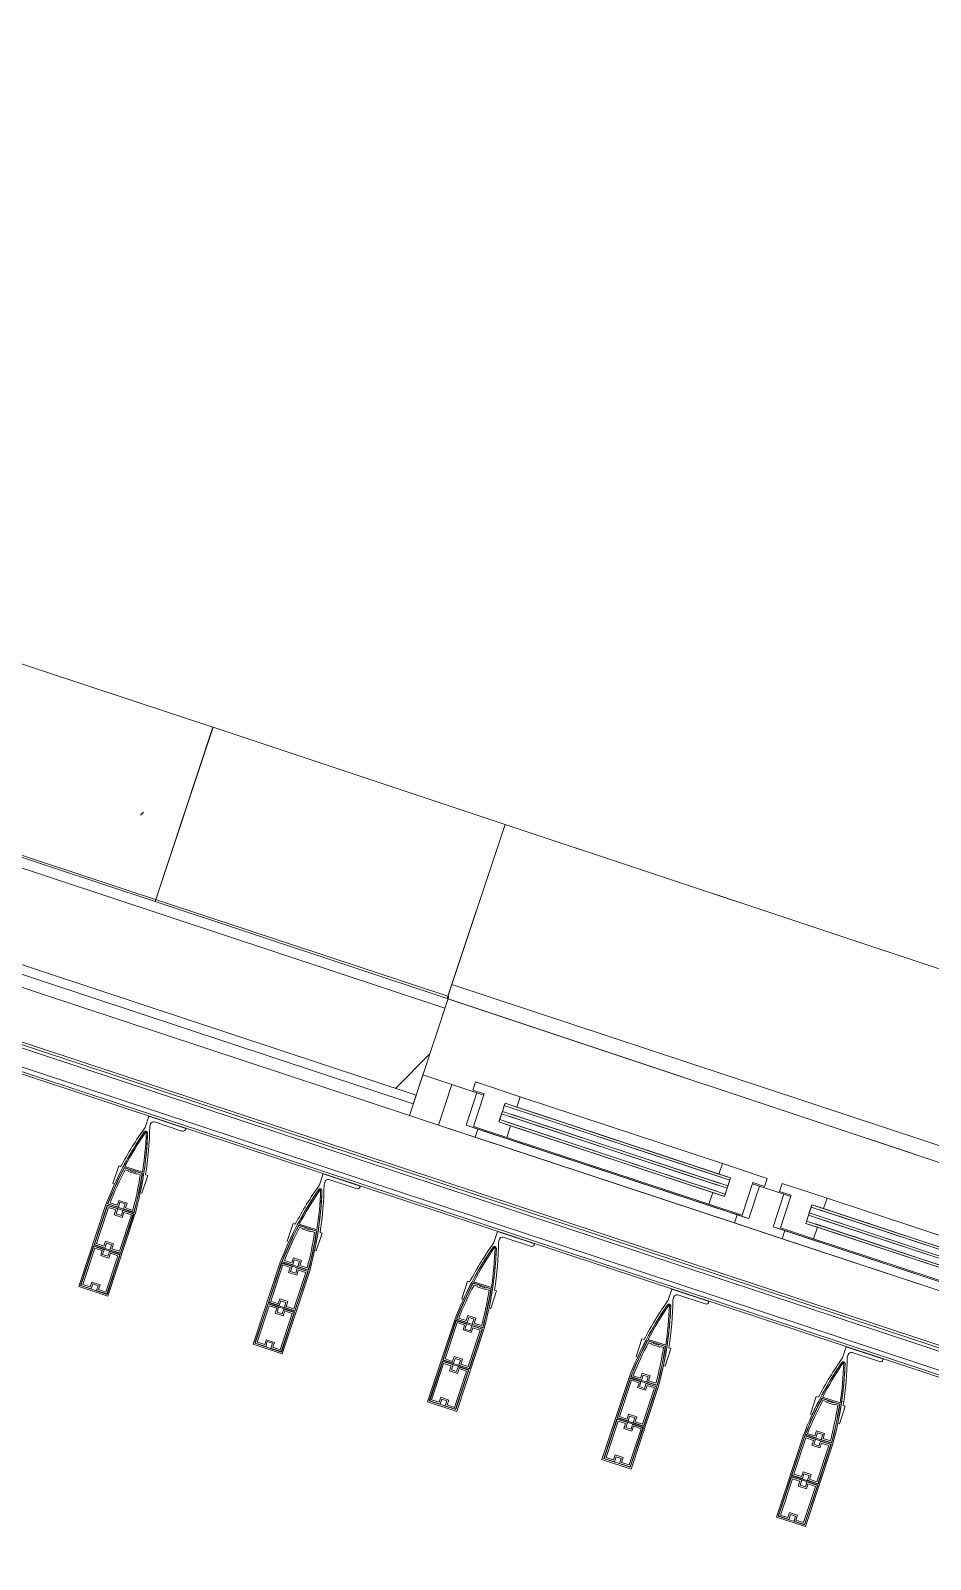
# Model space of a CAD drawing. Header units: millimetres. Extents: x 48966 to 155647, y -43515 to 26217.
# Drawn here: x 72112 to 73582, y -31300 to -28801 of the extents above; entities that cross this region are included whole.
import ezdxf

# ---------------------------------------------------------------- set-up
doc = ezdxf.new("R2010")
doc.units = ezdxf.units.MM
doc.linetypes.add('Сверху', pattern=[793.75, 476.25, -317.5])
for name, color, linetype, lineweight in [('Каркас_Импост', 7, 'Continuous', 9), ('Обобщенные модели', 7, 'Continuous', 9), ('Обобщенные модели-1', 7, 'Continuous', 18), ('Общие ребра', 7, 'Continuous', 9), ('Окна', 7, 'Continuous', 9), ('Окна-2', 7, 'Сверху', 9), ('Остекление', 7, 'Continuous', 9), ('Стены', 7, 'Continuous', 9), ('Стены-1', 7, 'Continuous', 18), ('Штриховка разреза-1', 7, 'Continuous', 9)]:
    doc.layers.add(name, color=color, linetype=linetype, lineweight=lineweight)
doc.layers.add('Окна-1', color=7, linetype='Continuous', lineweight=9, true_color=0x804000)
pattern_1 = [(0, (0, 0), (812.8, 203.2), [67.056, -542.544, 67.056, -542.544, -3251.2]), (0, (0, 0), (812.8, 203.2), [-1219.2, 67.056, -1152.144, 67.056, -542.544, -1422.4]), (0, (0, 0), (812.8, 203.2), [-3048, 67.056, -339.344, 67.056, -948.944]), (120, (304.8, 101.6), (-582.37636, 602.30545), [67.056, -542.544, 67.056, -542.544, -3251.2]), (120, (304.8, 101.6), (-582.37636, 602.30545), [-1219.2, 67.056, -1152.144, 67.056, -542.544, -1422.4]), (120, (304.8, 101.6), (-582.37636, 602.30545), [-3048, 67.056, -339.344, 67.056, -948.944]), (240, (406.4, 508), (-230.42364, -805.50545), [67.056, -542.544, 67.056, -542.544, -3251.2]), (240, (406.4, 508), (-230.42364, -805.50545), [-1219.2, 67.056, -1152.144, 67.056, -542.544, -1422.4]), (240, (406.4, 508), (-230.42364, -805.50545), [-3048, 67.056, -339.344, 67.056, -948.944])]

# ---------------------------------------------------------------- blocks, each defined once
blk = doc.blocks.new('Обобщенные модели 2 - Обобщенные модели 2-1035725-План 5-го этажа на отм_ _12_600')
at = {"layer": 'Обобщенные модели'}
h = blk.add_hatch(dxfattribs=at)
h.set_pattern_fill('FP_1', color=256, style=0, pattern_type=2)
h.set_pattern_definition([(45, (0, 0), (168.3798, 617.3926), [793.75, -158.75, 6.706, -152.044])])
h.paths.add_polyline_path([(72315.7, -30224.5), (72409.9, -29939.7), (71460.5, -29625.7), (71366.3, -29910.5), (71994.7, -30118.3)], flags=0)
at = {"layer": 'Обобщенные модели-1'}
for p, q in [((72409.9, -29939.7), (71460.5, -29625.7)), ((71366.3, -29910.5), (72315.7, -30224.5)), ((72315.7, -30224.5), (72409.9, -29939.7))]:
    blk.add_line(p, q, dxfattribs=at)
blk = doc.blocks.new('Обвязочная балка 1 - Обвязочная балка 1-1451838-План 5-го этажа на отм_ _12_600')
at = {"layer": 'Обобщенные модели'}
for p, q in [((74394.9, -31223.5), (60228.5, -26538.4)), ((60219, -26566.7), (74385.5, -31251.9))]:
    blk.add_line(p, q, dxfattribs=at)
at = {"layer": 'Обобщенные модели-1'}
for p, q in [((74397.8, -31214.8), (60231.4, -26529.6)), ((60230.1, -26533.4), (74396.5, -31218.6)), ((60215.6, -26577.1), (74382.1, -31262.2)), ((74383.3, -31258.4), (60216.8, -26573.3))]:
    blk.add_line(p, q, dxfattribs=at)
blk = doc.blocks.new('Профиль ламели606 - Профиль ламели-1629433-План 5-го этажа на отм_ _12_600')
at = {"layer": 'Обобщенные модели-1'}
for p, q in [((89806.9, 24507.1), (89806.9, 24366.2)), ((89856.9, 24507.1), (89806.9, 24507.1)), ((89809.1, 24436.5), (89809.1, 24504.9)), ((89809.1, 24504.9), (89854.7, 24504.9)), ((89827.4, 24504.4), (89809.6, 24504.4)), ((89809.6, 24504.4), (89809.6, 24437)), ((89812.1, 24439.5), (89812.1, 24501.9)), ((89812.1, 24501.9), (89824.9, 24501.9)), ((89824.9, 24501.9), (89824.9, 24493.5)), ((89824.9, 24493.5), (89838.8, 24493.5)), ((89827.4, 24496), (89827.4, 24504.4)), ((89836.3, 24496), (89827.4, 24496)), ((89854.2, 24504.4), (89836.3, 24504.4)), ((89836.3, 24504.4), (89836.3, 24496)), ((89838.8, 24493.5), (89838.8, 24501.9)), ((89838.8, 24501.9), (89851.7, 24501.9)), ((89851.7, 24501.9), (89851.7, 24439.5)), ((89854.2, 24437), (89854.2, 24504.4)), ((89854.7, 24504.9), (89854.7, 24436.5)), ((89856.9, 24366.2), (89856.9, 24507.1)), ((89854.7, 24436.5), (89809.1, 24436.5)), ((89809.1, 24434.6), (89854.7, 24434.6)), ((89809.1, 24366.2), (89809.1, 24434.6)), ((89809.6, 24437), (89827.4, 24437)), ((89827.4, 24434.1), (89809.6, 24434.1)), ((89809.6, 24434.1), (89809.6, 24366.7)), ((89824.9, 24439.5), (89812.1, 24439.5)), ((89838.8, 24447.9), (89824.9, 24447.9)), ((89824.9, 24447.9), (89824.9, 24439.5)), ((89827.4, 24437), (89827.4, 24445.4)), ((89827.4, 24445.4), (89836.3, 24445.4)), ((89827.4, 24425.7), (89827.4, 24434.1)), ((89836.3, 24445.4), (89836.3, 24437)), ((89836.3, 24437), (89854.2, 24437)), ((89854.2, 24434.1), (89836.3, 24434.1)), ((89836.3, 24434.1), (89836.3, 24425.7)), ((89838.8, 24439.5), (89838.8, 24447.9)), ((89851.7, 24439.5), (89838.8, 24439.5)), ((89854.2, 24366.7), (89854.2, 24434.1)), ((89854.7, 24434.6), (89854.7, 24366.2)), ((89812.1, 24369.2), (89812.1, 24431.6)), ((89812.1, 24431.6), (89824.9, 24431.6)), ((89824.9, 24431.6), (89824.9, 24423.2)), ((89824.9, 24423.2), (89838.8, 24423.2)), ((89836.3, 24425.7), (89827.4, 24425.7)), ((89838.8, 24423.2), (89838.8, 24431.6)), ((89838.8, 24431.6), (89851.7, 24431.6)), ((89851.7, 24431.6), (89851.7, 24369.2)), ((89854.7, 24366.2), (89809.1, 24366.2)), ((89809.1, 24364.3), (89854.6, 24364.3)), ((89809.6, 24366.7), (89827.4, 24366.7)), ((89827.4, 24363.8), (89809.6, 24363.8)), ((89824.9, 24369.2), (89812.1, 24369.2)), ((89812.2, 24361.3), (89824.9, 24361.3)), ((89838.8, 24377.6), (89824.9, 24377.6)), ((89824.9, 24377.6), (89824.9, 24369.2)), ((89824.9, 24361.3), (89824.9, 24352.9)), ((89827.4, 24366.7), (89827.4, 24375.1)), ((89827.4, 24375.1), (89836.3, 24375.1)), ((89827.4, 24355.4), (89827.4, 24363.8)), ((89836.3, 24375.1), (89836.3, 24366.7)), ((89836.3, 24366.7), (89854.2, 24366.7)), ((89854.2, 24363.8), (89836.3, 24363.8)), ((89836.3, 24363.8), (89836.3, 24355.4)), ((89838.8, 24369.2), (89838.8, 24377.6)), ((89851.7, 24369.2), (89838.8, 24369.2)), ((89838.8, 24352.9), (89838.8, 24361.3)), ((89838.8, 24361.3), (89851.5, 24361.3)), ((89824.9, 24352.9), (89838.8, 24352.9)), ((89836.3, 24355.4), (89827.4, 24355.4)), ((89809.8, 24330.1), (89806.9, 24330.1)), ((89806.9, 24330.1), (89806.9, 24299.7)), ((89856.8, 24330.1), (89853.9, 24330.1)), ((89856.8, 24299.7), (89856.8, 24330.1)), ((89806.9, 24299.7), (89810.5, 24299.7)), ((89847.4, 24299.2), (89816.3, 24299.2)), ((89816.6, 24297.3), (89847.1, 24297.3)), ((89816.8, 24299.7), (89827.4, 24299.7)), ((89824.9, 24302.2), (89818.9, 24302.2)), ((89838.8, 24303.5), (89824.9, 24303.5)), ((89824.9, 24303.5), (89824.9, 24302.2)), ((89827.4, 24299.7), (89827.4, 24301)), ((89827.4, 24301), (89836.3, 24301)), ((89836.3, 24301), (89836.3, 24299.7)), ((89836.3, 24299.7), (89846.9, 24299.7)), ((89838.8, 24302.2), (89838.8, 24303.5)), ((89844.8, 24302.2), (89838.8, 24302.2)), ((89853.2, 24299.7), (89856.8, 24299.7)), ((89771.9, 24208.1), (89771.9, 24207.1)), ((89823.9, 24213.1), (89776.9, 24213.1)), ((89828.9, 24223), (89828.9, 24218.1)), ((89835.9, 24207.1), (89835.9, 24226.3)), ((89771.9, 24207.1), (89835.9, 24207.1))]:
    blk.add_line(p, q, dxfattribs=at)
for centre, radius, start, end in [((90380.6, 24394.6), 574.5, 182.8338, 196.2258), ((90380.7, 24394.3), 572.3, 183.0109, 189.5715), ((90380.4, 24395.9), 571.8, 183.2193, 189.6867), ((90380.5, 24395.6), 569.3, 183.4571, 189.4457), ((89283.1, 24394.6), 574.5, 343.7742, 357.1662), ((89283.2, 24395.6), 569.3, 350.5543, 356.5429), ((89283.3, 24395.9), 571.8, 350.3133, 356.7807), ((89283, 24394.3), 572.3, 350.4285, 356.9891), ((90380.6, 24394.6), 574.5, 186.4465, 196.2576), ((89283.1, 24394.6), 574.5, 343.7424, 353.5535), ((90377.1, 24394.6), 574.5, 189.5084, 197.3712), ((90349, 24386.8), 539.8, 189.5428, 196.4344), ((89314.7, 24386.8), 539.8, 343.5656, 350.4572), ((89286.6, 24394.6), 574.5, 342.9661, 350.4916), ((89831.9, 24235.1), 3, 200, 340), ((89831.9, 24234.5), 2.84, 196.2576, 343.7424), ((89831.9, 24234.2), 0.645, 196.4344, 343.5656), ((89776.9, 24208.1), 5, 90, 180), ((89823.9, 24218.1), 5, 270, 0)]:
    blk.add_arc(centre, radius, start, end, dxfattribs=at)
blk = doc.blocks.new('Профиль ламели607 - Профиль ламели-1629697-План 5-го этажа на отм_ _12_600')
at = {"layer": 'Обобщенные модели-1'}
for p, q in [((89806.9, 24507.1), (89806.9, 24366.2)), ((89856.9, 24507.1), (89806.9, 24507.1)), ((89809.1, 24436.5), (89809.1, 24504.9)), ((89809.1, 24504.9), (89854.7, 24504.9)), ((89827.4, 24504.4), (89809.6, 24504.4)), ((89809.6, 24504.4), (89809.6, 24437)), ((89812.1, 24439.5), (89812.1, 24501.9)), ((89812.1, 24501.9), (89824.9, 24501.9)), ((89824.9, 24501.9), (89824.9, 24493.5)), ((89824.9, 24493.5), (89838.8, 24493.5)), ((89827.4, 24496), (89827.4, 24504.4)), ((89836.3, 24496), (89827.4, 24496)), ((89854.2, 24504.4), (89836.3, 24504.4)), ((89836.3, 24504.4), (89836.3, 24496)), ((89838.8, 24493.5), (89838.8, 24501.9)), ((89838.8, 24501.9), (89851.7, 24501.9)), ((89851.7, 24501.9), (89851.7, 24439.5)), ((89854.2, 24437), (89854.2, 24504.4)), ((89854.7, 24504.9), (89854.7, 24436.5)), ((89856.9, 24366.2), (89856.9, 24507.1)), ((89854.7, 24436.5), (89809.1, 24436.5)), ((89809.1, 24434.6), (89854.7, 24434.6)), ((89809.1, 24366.2), (89809.1, 24434.6)), ((89809.6, 24437), (89827.4, 24437)), ((89827.4, 24434.1), (89809.6, 24434.1)), ((89809.6, 24434.1), (89809.6, 24366.7)), ((89824.9, 24439.5), (89812.1, 24439.5)), ((89838.8, 24447.9), (89824.9, 24447.9)), ((89824.9, 24447.9), (89824.9, 24439.5)), ((89827.4, 24437), (89827.4, 24445.4)), ((89827.4, 24445.4), (89836.3, 24445.4)), ((89827.4, 24425.7), (89827.4, 24434.1)), ((89836.3, 24445.4), (89836.3, 24437)), ((89836.3, 24437), (89854.2, 24437)), ((89854.2, 24434.1), (89836.3, 24434.1)), ((89836.3, 24434.1), (89836.3, 24425.7)), ((89838.8, 24439.5), (89838.8, 24447.9)), ((89851.7, 24439.5), (89838.8, 24439.5)), ((89854.2, 24366.7), (89854.2, 24434.1)), ((89854.7, 24434.6), (89854.7, 24366.2)), ((89812.1, 24369.2), (89812.1, 24431.6)), ((89812.1, 24431.6), (89824.9, 24431.6)), ((89824.9, 24431.6), (89824.9, 24423.2)), ((89824.9, 24423.2), (89838.8, 24423.2)), ((89836.3, 24425.7), (89827.4, 24425.7)), ((89838.8, 24423.2), (89838.8, 24431.6)), ((89838.8, 24431.6), (89851.7, 24431.6)), ((89851.7, 24431.6), (89851.7, 24369.2)), ((89854.7, 24366.2), (89809.1, 24366.2)), ((89809.1, 24364.3), (89854.6, 24364.3)), ((89809.6, 24366.7), (89827.4, 24366.7)), ((89827.4, 24363.8), (89809.6, 24363.8)), ((89824.9, 24369.2), (89812.1, 24369.2)), ((89812.2, 24361.3), (89824.9, 24361.3)), ((89838.8, 24377.6), (89824.9, 24377.6)), ((89824.9, 24377.6), (89824.9, 24369.2)), ((89824.9, 24361.3), (89824.9, 24352.9)), ((89827.4, 24366.7), (89827.4, 24375.1)), ((89827.4, 24375.1), (89836.3, 24375.1)), ((89827.4, 24355.4), (89827.4, 24363.8)), ((89836.3, 24375.1), (89836.3, 24366.7)), ((89836.3, 24366.7), (89854.2, 24366.7)), ((89854.2, 24363.8), (89836.3, 24363.8)), ((89836.3, 24363.8), (89836.3, 24355.4)), ((89838.8, 24369.2), (89838.8, 24377.6)), ((89851.7, 24369.2), (89838.8, 24369.2)), ((89838.8, 24352.9), (89838.8, 24361.3)), ((89838.8, 24361.3), (89851.5, 24361.3)), ((89824.9, 24352.9), (89838.8, 24352.9)), ((89836.3, 24355.4), (89827.4, 24355.4)), ((89809.8, 24330.1), (89806.9, 24330.1)), ((89806.9, 24330.1), (89806.9, 24299.7)), ((89856.8, 24330.1), (89853.9, 24330.1)), ((89856.8, 24299.7), (89856.8, 24330.1)), ((89806.9, 24299.7), (89810.5, 24299.7)), ((89847.4, 24299.2), (89816.3, 24299.2)), ((89816.6, 24297.3), (89847.1, 24297.3)), ((89816.8, 24299.7), (89827.4, 24299.7)), ((89824.9, 24302.2), (89818.9, 24302.2)), ((89838.8, 24303.5), (89824.9, 24303.5)), ((89824.9, 24303.5), (89824.9, 24302.2)), ((89827.4, 24299.7), (89827.4, 24301)), ((89827.4, 24301), (89836.3, 24301)), ((89836.3, 24301), (89836.3, 24299.7)), ((89836.3, 24299.7), (89846.9, 24299.7)), ((89838.8, 24302.2), (89838.8, 24303.5)), ((89844.8, 24302.2), (89838.8, 24302.2)), ((89853.2, 24299.7), (89856.8, 24299.7)), ((89771.9, 24208.1), (89771.9, 24207.1)), ((89823.9, 24213.1), (89776.9, 24213.1)), ((89828.9, 24223), (89828.9, 24218.1)), ((89835.9, 24207.1), (89835.9, 24226.3)), ((89771.9, 24207.1), (89835.9, 24207.1))]:
    blk.add_line(p, q, dxfattribs=at)
for centre, radius, start, end in [((90380.6, 24394.6), 574.5, 182.8338, 196.2258), ((90380.7, 24394.3), 572.3, 183.0109, 189.5715), ((90380.4, 24395.9), 571.8, 183.2193, 189.6867), ((90380.5, 24395.6), 569.3, 183.4571, 189.4457), ((89283.1, 24394.6), 574.5, 343.7742, 357.1662), ((89283.2, 24395.6), 569.3, 350.5543, 356.5429), ((89283.3, 24395.9), 571.8, 350.3133, 356.7807), ((89283, 24394.3), 572.3, 350.4285, 356.9891), ((90380.6, 24394.6), 574.5, 186.4465, 196.2576), ((89283.1, 24394.6), 574.5, 343.7424, 353.5535), ((90377.1, 24394.6), 574.5, 189.5084, 197.3712), ((90349, 24386.8), 539.8, 189.5428, 196.4344), ((89314.7, 24386.8), 539.8, 343.5656, 350.4572), ((89286.6, 24394.6), 574.5, 342.9661, 350.4916), ((89831.9, 24235.1), 3, 200, 340), ((89831.9, 24234.5), 2.84, 196.2576, 343.7424), ((89831.9, 24234.2), 0.645, 196.4344, 343.5656), ((89776.9, 24208.1), 5, 90, 180), ((89823.9, 24218.1), 5, 270, 0)]:
    blk.add_arc(centre, radius, start, end, dxfattribs=at)
blk = doc.blocks.new('Профиль ламели608 - Профиль ламели-1629961-План 5-го этажа на отм_ _12_600')
at = {"layer": 'Обобщенные модели-1'}
for p, q in [((89806.9, 24507.1), (89806.9, 24366.2)), ((89856.9, 24507.1), (89806.9, 24507.1)), ((89809.1, 24436.5), (89809.1, 24504.9)), ((89809.1, 24504.9), (89854.7, 24504.9)), ((89827.4, 24504.4), (89809.6, 24504.4)), ((89809.6, 24504.4), (89809.6, 24437)), ((89812.1, 24439.5), (89812.1, 24501.9)), ((89812.1, 24501.9), (89824.9, 24501.9)), ((89824.9, 24501.9), (89824.9, 24493.5)), ((89824.9, 24493.5), (89838.8, 24493.5)), ((89827.4, 24496), (89827.4, 24504.4)), ((89836.3, 24496), (89827.4, 24496)), ((89854.2, 24504.4), (89836.3, 24504.4)), ((89836.3, 24504.4), (89836.3, 24496)), ((89838.8, 24493.5), (89838.8, 24501.9)), ((89838.8, 24501.9), (89851.7, 24501.9)), ((89851.7, 24501.9), (89851.7, 24439.5)), ((89854.2, 24437), (89854.2, 24504.4)), ((89854.7, 24504.9), (89854.7, 24436.5)), ((89856.9, 24366.2), (89856.9, 24507.1)), ((89854.7, 24436.5), (89809.1, 24436.5)), ((89809.1, 24434.6), (89854.7, 24434.6)), ((89809.1, 24366.2), (89809.1, 24434.6)), ((89809.6, 24437), (89827.4, 24437)), ((89827.4, 24434.1), (89809.6, 24434.1)), ((89809.6, 24434.1), (89809.6, 24366.7)), ((89824.9, 24439.5), (89812.1, 24439.5)), ((89838.8, 24447.9), (89824.9, 24447.9)), ((89824.9, 24447.9), (89824.9, 24439.5)), ((89827.4, 24437), (89827.4, 24445.4)), ((89827.4, 24445.4), (89836.3, 24445.4)), ((89827.4, 24425.7), (89827.4, 24434.1)), ((89836.3, 24445.4), (89836.3, 24437)), ((89836.3, 24437), (89854.2, 24437)), ((89854.2, 24434.1), (89836.3, 24434.1)), ((89836.3, 24434.1), (89836.3, 24425.7)), ((89838.8, 24439.5), (89838.8, 24447.9)), ((89851.7, 24439.5), (89838.8, 24439.5)), ((89854.2, 24366.7), (89854.2, 24434.1)), ((89854.7, 24434.6), (89854.7, 24366.2)), ((89812.1, 24369.2), (89812.1, 24431.6)), ((89812.1, 24431.6), (89824.9, 24431.6)), ((89824.9, 24431.6), (89824.9, 24423.2)), ((89824.9, 24423.2), (89838.8, 24423.2)), ((89836.3, 24425.7), (89827.4, 24425.7)), ((89838.8, 24423.2), (89838.8, 24431.6)), ((89838.8, 24431.6), (89851.7, 24431.6)), ((89851.7, 24431.6), (89851.7, 24369.2)), ((89854.7, 24366.2), (89809.1, 24366.2)), ((89809.1, 24364.3), (89854.6, 24364.3)), ((89809.6, 24366.7), (89827.4, 24366.7)), ((89827.4, 24363.8), (89809.6, 24363.8)), ((89824.9, 24369.2), (89812.1, 24369.2)), ((89812.2, 24361.3), (89824.9, 24361.3)), ((89838.8, 24377.6), (89824.9, 24377.6)), ((89824.9, 24377.6), (89824.9, 24369.2)), ((89824.9, 24361.3), (89824.9, 24352.9)), ((89827.4, 24366.7), (89827.4, 24375.1)), ((89827.4, 24375.1), (89836.3, 24375.1)), ((89827.4, 24355.4), (89827.4, 24363.8)), ((89836.3, 24375.1), (89836.3, 24366.7)), ((89836.3, 24366.7), (89854.2, 24366.7)), ((89854.2, 24363.8), (89836.3, 24363.8)), ((89836.3, 24363.8), (89836.3, 24355.4)), ((89838.8, 24369.2), (89838.8, 24377.6)), ((89851.7, 24369.2), (89838.8, 24369.2)), ((89838.8, 24352.9), (89838.8, 24361.3)), ((89838.8, 24361.3), (89851.5, 24361.3)), ((89824.9, 24352.9), (89838.8, 24352.9)), ((89836.3, 24355.4), (89827.4, 24355.4)), ((89809.8, 24330.1), (89806.9, 24330.1)), ((89806.9, 24330.1), (89806.9, 24299.7)), ((89856.8, 24330.1), (89853.9, 24330.1)), ((89856.8, 24299.7), (89856.8, 24330.1)), ((89806.9, 24299.7), (89810.5, 24299.7)), ((89847.4, 24299.2), (89816.3, 24299.2)), ((89816.6, 24297.3), (89847.1, 24297.3)), ((89816.8, 24299.7), (89827.4, 24299.7)), ((89824.9, 24302.2), (89818.9, 24302.2)), ((89838.8, 24303.5), (89824.9, 24303.5)), ((89824.9, 24303.5), (89824.9, 24302.2)), ((89827.4, 24299.7), (89827.4, 24301)), ((89827.4, 24301), (89836.3, 24301)), ((89836.3, 24301), (89836.3, 24299.7)), ((89836.3, 24299.7), (89846.9, 24299.7)), ((89838.8, 24302.2), (89838.8, 24303.5)), ((89844.8, 24302.2), (89838.8, 24302.2)), ((89853.2, 24299.7), (89856.8, 24299.7)), ((89771.9, 24208.1), (89771.9, 24207.1)), ((89823.9, 24213.1), (89776.9, 24213.1)), ((89828.9, 24223), (89828.9, 24218.1)), ((89835.9, 24207.1), (89835.9, 24226.3)), ((89771.9, 24207.1), (89835.9, 24207.1))]:
    blk.add_line(p, q, dxfattribs=at)
for centre, radius, start, end in [((90380.6, 24394.6), 574.5, 182.8338, 196.2258), ((90380.7, 24394.3), 572.3, 183.0109, 189.5715), ((90380.4, 24395.9), 571.8, 183.2193, 189.6867), ((90380.5, 24395.6), 569.3, 183.4571, 189.4457), ((89283.1, 24394.6), 574.5, 343.7742, 357.1662), ((89283.2, 24395.6), 569.3, 350.5543, 356.5429), ((89283.3, 24395.9), 571.8, 350.3133, 356.7807), ((89283, 24394.3), 572.3, 350.4285, 356.9891), ((90380.6, 24394.6), 574.5, 186.4465, 196.2576), ((89283.1, 24394.6), 574.5, 343.7424, 353.5535), ((90377.1, 24394.6), 574.5, 189.5084, 197.3712), ((90349, 24386.8), 539.8, 189.5428, 196.4344), ((89314.7, 24386.8), 539.8, 343.5656, 350.4572), ((89286.6, 24394.6), 574.5, 342.9661, 350.4916), ((89831.9, 24235.1), 3, 200, 340), ((89831.9, 24234.5), 2.84, 196.2576, 343.7424), ((89831.9, 24234.2), 0.645, 196.4344, 343.5656), ((89776.9, 24208.1), 5, 90, 180), ((89823.9, 24218.1), 5, 270, 0)]:
    blk.add_arc(centre, radius, start, end, dxfattribs=at)
blk = doc.blocks.new('Профиль ламели609 - Профиль ламели-1630225-План 5-го этажа на отм_ _12_600')
at = {"layer": 'Обобщенные модели-1'}
for p, q in [((89806.9, 24507.1), (89806.9, 24366.2)), ((89856.9, 24507.1), (89806.9, 24507.1)), ((89809.1, 24436.5), (89809.1, 24504.9)), ((89809.1, 24504.9), (89854.7, 24504.9)), ((89827.4, 24504.4), (89809.6, 24504.4)), ((89809.6, 24504.4), (89809.6, 24437)), ((89812.1, 24439.5), (89812.1, 24501.9)), ((89812.1, 24501.9), (89824.9, 24501.9)), ((89824.9, 24501.9), (89824.9, 24493.5)), ((89824.9, 24493.5), (89838.8, 24493.5)), ((89827.4, 24496), (89827.4, 24504.4)), ((89836.3, 24496), (89827.4, 24496)), ((89854.2, 24504.4), (89836.3, 24504.4)), ((89836.3, 24504.4), (89836.3, 24496)), ((89838.8, 24493.5), (89838.8, 24501.9)), ((89838.8, 24501.9), (89851.7, 24501.9)), ((89851.7, 24501.9), (89851.7, 24439.5)), ((89854.2, 24437), (89854.2, 24504.4)), ((89854.7, 24504.9), (89854.7, 24436.5)), ((89856.9, 24366.2), (89856.9, 24507.1)), ((89854.7, 24436.5), (89809.1, 24436.5)), ((89809.1, 24434.6), (89854.7, 24434.6)), ((89809.1, 24366.2), (89809.1, 24434.6)), ((89809.6, 24437), (89827.4, 24437)), ((89827.4, 24434.1), (89809.6, 24434.1)), ((89809.6, 24434.1), (89809.6, 24366.7)), ((89824.9, 24439.5), (89812.1, 24439.5)), ((89838.8, 24447.9), (89824.9, 24447.9)), ((89824.9, 24447.9), (89824.9, 24439.5)), ((89827.4, 24437), (89827.4, 24445.4)), ((89827.4, 24445.4), (89836.3, 24445.4)), ((89827.4, 24425.7), (89827.4, 24434.1)), ((89836.3, 24445.4), (89836.3, 24437)), ((89836.3, 24437), (89854.2, 24437)), ((89854.2, 24434.1), (89836.3, 24434.1)), ((89836.3, 24434.1), (89836.3, 24425.7)), ((89838.8, 24439.5), (89838.8, 24447.9)), ((89851.7, 24439.5), (89838.8, 24439.5)), ((89854.2, 24366.7), (89854.2, 24434.1)), ((89854.7, 24434.6), (89854.7, 24366.2)), ((89812.1, 24369.2), (89812.1, 24431.6)), ((89812.1, 24431.6), (89824.9, 24431.6)), ((89824.9, 24431.6), (89824.9, 24423.2)), ((89824.9, 24423.2), (89838.8, 24423.2)), ((89836.3, 24425.7), (89827.4, 24425.7)), ((89838.8, 24423.2), (89838.8, 24431.6)), ((89838.8, 24431.6), (89851.7, 24431.6)), ((89851.7, 24431.6), (89851.7, 24369.2)), ((89854.7, 24366.2), (89809.1, 24366.2)), ((89809.1, 24364.3), (89854.6, 24364.3)), ((89809.6, 24366.7), (89827.4, 24366.7)), ((89827.4, 24363.8), (89809.6, 24363.8)), ((89824.9, 24369.2), (89812.1, 24369.2)), ((89812.2, 24361.3), (89824.9, 24361.3)), ((89838.8, 24377.6), (89824.9, 24377.6)), ((89824.9, 24377.6), (89824.9, 24369.2)), ((89824.9, 24361.3), (89824.9, 24352.9)), ((89827.4, 24366.7), (89827.4, 24375.1)), ((89827.4, 24375.1), (89836.3, 24375.1)), ((89827.4, 24355.4), (89827.4, 24363.8)), ((89836.3, 24375.1), (89836.3, 24366.7)), ((89836.3, 24366.7), (89854.2, 24366.7)), ((89854.2, 24363.8), (89836.3, 24363.8)), ((89836.3, 24363.8), (89836.3, 24355.4)), ((89838.8, 24369.2), (89838.8, 24377.6)), ((89851.7, 24369.2), (89838.8, 24369.2)), ((89838.8, 24352.9), (89838.8, 24361.3)), ((89838.8, 24361.3), (89851.5, 24361.3)), ((89824.9, 24352.9), (89838.8, 24352.9)), ((89836.3, 24355.4), (89827.4, 24355.4)), ((89809.8, 24330.1), (89806.9, 24330.1)), ((89806.9, 24330.1), (89806.9, 24299.7)), ((89856.8, 24330.1), (89853.9, 24330.1)), ((89856.8, 24299.7), (89856.8, 24330.1)), ((89806.9, 24299.7), (89810.5, 24299.7)), ((89847.4, 24299.2), (89816.3, 24299.2)), ((89816.6, 24297.3), (89847.1, 24297.3)), ((89816.8, 24299.7), (89827.4, 24299.7)), ((89824.9, 24302.2), (89818.9, 24302.2)), ((89838.8, 24303.5), (89824.9, 24303.5)), ((89824.9, 24303.5), (89824.9, 24302.2)), ((89827.4, 24299.7), (89827.4, 24301)), ((89827.4, 24301), (89836.3, 24301)), ((89836.3, 24301), (89836.3, 24299.7)), ((89836.3, 24299.7), (89846.9, 24299.7)), ((89838.8, 24302.2), (89838.8, 24303.5)), ((89844.8, 24302.2), (89838.8, 24302.2)), ((89853.2, 24299.7), (89856.8, 24299.7)), ((89771.9, 24208.1), (89771.9, 24207.1)), ((89823.9, 24213.1), (89776.9, 24213.1)), ((89828.9, 24223), (89828.9, 24218.1)), ((89835.9, 24207.1), (89835.9, 24226.3)), ((89771.9, 24207.1), (89835.9, 24207.1))]:
    blk.add_line(p, q, dxfattribs=at)
for centre, radius, start, end in [((90380.6, 24394.6), 574.5, 182.8338, 196.2258), ((90380.7, 24394.3), 572.3, 183.0109, 189.5715), ((90380.4, 24395.9), 571.8, 183.2193, 189.6867), ((90380.5, 24395.6), 569.3, 183.4571, 189.4457), ((89283.1, 24394.6), 574.5, 343.7742, 357.1662), ((89283.2, 24395.6), 569.3, 350.5543, 356.5429), ((89283.3, 24395.9), 571.8, 350.3133, 356.7807), ((89283, 24394.3), 572.3, 350.4285, 356.9891), ((90380.6, 24394.6), 574.5, 186.4465, 196.2576), ((89283.1, 24394.6), 574.5, 343.7424, 353.5535), ((90377.1, 24394.6), 574.5, 189.5084, 197.3712), ((90349, 24386.8), 539.8, 189.5428, 196.4344), ((89314.7, 24386.8), 539.8, 343.5656, 350.4572), ((89286.6, 24394.6), 574.5, 342.9661, 350.4916), ((89831.9, 24235.1), 3, 200, 340), ((89831.9, 24234.5), 2.84, 196.2576, 343.7424), ((89831.9, 24234.2), 0.645, 196.4344, 343.5656), ((89776.9, 24208.1), 5, 90, 180), ((89823.9, 24218.1), 5, 270, 0)]:
    blk.add_arc(centre, radius, start, end, dxfattribs=at)
blk = doc.blocks.new('Профиль ламели618 - Профиль ламели-1632601-План 5-го этажа на отм_ _12_600')
at = {"layer": 'Обобщенные модели-1'}
for p, q in [((89806.9, 24507.1), (89806.9, 24366.2)), ((89856.9, 24507.1), (89806.9, 24507.1)), ((89809.1, 24436.5), (89809.1, 24504.9)), ((89809.1, 24504.9), (89854.7, 24504.9)), ((89827.4, 24504.4), (89809.6, 24504.4)), ((89809.6, 24504.4), (89809.6, 24437)), ((89812.1, 24439.5), (89812.1, 24501.9)), ((89812.1, 24501.9), (89824.9, 24501.9)), ((89824.9, 24501.9), (89824.9, 24493.5)), ((89824.9, 24493.5), (89838.8, 24493.5)), ((89827.4, 24496), (89827.4, 24504.4)), ((89836.3, 24496), (89827.4, 24496)), ((89854.2, 24504.4), (89836.3, 24504.4)), ((89836.3, 24504.4), (89836.3, 24496)), ((89838.8, 24493.5), (89838.8, 24501.9)), ((89838.8, 24501.9), (89851.7, 24501.9)), ((89851.7, 24501.9), (89851.7, 24439.5)), ((89854.2, 24437), (89854.2, 24504.4)), ((89854.7, 24504.9), (89854.7, 24436.5)), ((89856.9, 24366.2), (89856.9, 24507.1)), ((89854.7, 24436.5), (89809.1, 24436.5)), ((89809.1, 24434.6), (89854.7, 24434.6)), ((89809.1, 24366.2), (89809.1, 24434.6)), ((89809.6, 24437), (89827.4, 24437)), ((89827.4, 24434.1), (89809.6, 24434.1)), ((89809.6, 24434.1), (89809.6, 24366.7)), ((89824.9, 24439.5), (89812.1, 24439.5)), ((89838.8, 24447.9), (89824.9, 24447.9)), ((89824.9, 24447.9), (89824.9, 24439.5)), ((89827.4, 24437), (89827.4, 24445.4)), ((89827.4, 24445.4), (89836.3, 24445.4)), ((89827.4, 24425.7), (89827.4, 24434.1)), ((89836.3, 24445.4), (89836.3, 24437)), ((89836.3, 24437), (89854.2, 24437)), ((89854.2, 24434.1), (89836.3, 24434.1)), ((89836.3, 24434.1), (89836.3, 24425.7)), ((89838.8, 24439.5), (89838.8, 24447.9)), ((89851.7, 24439.5), (89838.8, 24439.5)), ((89854.2, 24366.7), (89854.2, 24434.1)), ((89854.7, 24434.6), (89854.7, 24366.2)), ((89812.1, 24369.2), (89812.1, 24431.6)), ((89812.1, 24431.6), (89824.9, 24431.6)), ((89824.9, 24431.6), (89824.9, 24423.2)), ((89824.9, 24423.2), (89838.8, 24423.2)), ((89836.3, 24425.7), (89827.4, 24425.7)), ((89838.8, 24423.2), (89838.8, 24431.6)), ((89838.8, 24431.6), (89851.7, 24431.6)), ((89851.7, 24431.6), (89851.7, 24369.2)), ((89854.7, 24366.2), (89809.1, 24366.2)), ((89809.1, 24364.3), (89854.6, 24364.3)), ((89809.6, 24366.7), (89827.4, 24366.7)), ((89827.4, 24363.8), (89809.6, 24363.8)), ((89824.9, 24369.2), (89812.1, 24369.2)), ((89812.2, 24361.3), (89824.9, 24361.3)), ((89838.8, 24377.6), (89824.9, 24377.6)), ((89824.9, 24377.6), (89824.9, 24369.2)), ((89824.9, 24361.3), (89824.9, 24352.9)), ((89827.4, 24366.7), (89827.4, 24375.1)), ((89827.4, 24375.1), (89836.3, 24375.1)), ((89827.4, 24355.4), (89827.4, 24363.8)), ((89836.3, 24375.1), (89836.3, 24366.7)), ((89836.3, 24366.7), (89854.2, 24366.7)), ((89854.2, 24363.8), (89836.3, 24363.8)), ((89836.3, 24363.8), (89836.3, 24355.4)), ((89838.8, 24369.2), (89838.8, 24377.6)), ((89851.7, 24369.2), (89838.8, 24369.2)), ((89838.8, 24352.9), (89838.8, 24361.3)), ((89838.8, 24361.3), (89851.5, 24361.3)), ((89824.9, 24352.9), (89838.8, 24352.9)), ((89836.3, 24355.4), (89827.4, 24355.4)), ((89809.8, 24330.1), (89806.9, 24330.1)), ((89806.9, 24330.1), (89806.9, 24299.7)), ((89856.8, 24330.1), (89853.9, 24330.1)), ((89856.8, 24299.7), (89856.8, 24330.1)), ((89806.9, 24299.7), (89810.5, 24299.7)), ((89847.4, 24299.2), (89816.3, 24299.2)), ((89816.6, 24297.3), (89847.1, 24297.3)), ((89816.8, 24299.7), (89827.4, 24299.7)), ((89824.9, 24302.2), (89818.9, 24302.2)), ((89838.8, 24303.5), (89824.9, 24303.5)), ((89824.9, 24303.5), (89824.9, 24302.2)), ((89827.4, 24299.7), (89827.4, 24301)), ((89827.4, 24301), (89836.3, 24301)), ((89836.3, 24301), (89836.3, 24299.7)), ((89836.3, 24299.7), (89846.9, 24299.7)), ((89838.8, 24302.2), (89838.8, 24303.5)), ((89844.8, 24302.2), (89838.8, 24302.2)), ((89853.2, 24299.7), (89856.8, 24299.7)), ((89771.9, 24208.1), (89771.9, 24207.1)), ((89823.9, 24213.1), (89776.9, 24213.1)), ((89828.9, 24223), (89828.9, 24218.1)), ((89835.9, 24207.1), (89835.9, 24226.3)), ((89771.9, 24207.1), (89835.9, 24207.1))]:
    blk.add_line(p, q, dxfattribs=at)
for centre, radius, start, end in [((90380.6, 24394.6), 574.5, 182.8338, 196.2258), ((90380.7, 24394.3), 572.3, 183.0109, 189.5715), ((90380.4, 24395.9), 571.8, 183.2193, 189.6867), ((90380.5, 24395.6), 569.3, 183.4571, 189.4457), ((89283.1, 24394.6), 574.5, 343.7742, 357.1662), ((89283.2, 24395.6), 569.3, 350.5543, 356.5429), ((89283.3, 24395.9), 571.8, 350.3133, 356.7807), ((89283, 24394.3), 572.3, 350.4285, 356.9891), ((90380.6, 24394.6), 574.5, 186.4465, 196.2576), ((89283.1, 24394.6), 574.5, 343.7424, 353.5535), ((90377.1, 24394.6), 574.5, 189.5084, 197.3712), ((90349, 24386.8), 539.8, 189.5428, 196.4344), ((89314.7, 24386.8), 539.8, 343.5656, 350.4572), ((89286.6, 24394.6), 574.5, 342.9661, 350.4916), ((89831.9, 24235.1), 3, 200, 340), ((89831.9, 24234.5), 2.84, 196.2576, 343.7424), ((89831.9, 24234.2), 0.645, 196.4344, 343.5656), ((89776.9, 24208.1), 5, 90, 180), ((89823.9, 24218.1), 5, 270, 0)]:
    blk.add_arc(centre, radius, start, end, dxfattribs=at)
blk = doc.blocks.new('Окно 2-Распашное - Один переплет с многокамерным стеклопакетом - 30674-99 - ОК-1 1200-1800-V71-План 5-го этажа на отм_ _12_600')
at = {"layer": 'Каркас_Импост'}
for p, q in [((-550, 102.5), (-550, 32.5)), ((-487, 102.5), (-550, 102.5)), ((-487, 88.5), (-487, 102.5)), ((-487, 102.5), (-41, 102.5)), ((-487, 88.5), (-487, 102.5)), ((41, 102.5), (-41, 102.5)), ((-41, 102.5), (-41, 88.5)), ((-41, 88.5), (-41, 102.5)), ((41, 88.5), (41, 102.5)), ((41, 102.5), (487, 102.5)), ((41, 102.5), (41, 88.5)), ((550, 102.5), (487, 102.5)), ((487, 102.5), (487, 88.5)), ((487, 102.5), (487, 88.5)), ((550, 32.5), (550, 102.5)), ((-507, 32.5), (-507, 88.5)), ((-507, 88.5), (-487, 88.5)), ((-21, 88.5), (-507, 88.5)), ((-507, 32.5), (-507, 88.5)), ((-438, 86.5), (-495, 86.5)), ((-495, 86.5), (-495, 30.5)), ((-41, 88.5), (-487, 88.5)), ((-438, 66.5), (-438, 86.5)), ((-90, 86.5), (-438, 86.5)), ((-438, 86.5), (-438, 66.5)), ((-33, 86.5), (-90, 86.5)), ((-90, 86.5), (-90, 66.5)), ((-90, 86.5), (-90, 66.5)), ((-41, 88.5), (-21, 88.5)), ((-33, 30.5), (-33, 86.5)), ((-21, 88.5), (-21, 32.5)), ((-21, 32.5), (-21, 88.5)), ((21, 32.5), (21, 88.5)), ((21, 88.5), (41, 88.5)), ((21, 88.5), (21, 32.5)), ((507, 88.5), (21, 88.5)), ((90, 86.5), (33, 86.5)), ((33, 86.5), (33, 30.5)), ((487, 88.5), (41, 88.5)), ((90, 66.5), (90, 86.5)), ((90, 66.5), (90, 86.5)), ((438, 86.5), (90, 86.5)), ((438, 86.5), (438, 66.5)), ((495, 86.5), (438, 86.5)), ((438, 66.5), (438, 86.5)), ((487, 88.5), (507, 88.5)), ((495, 30.5), (495, 86.5)), ((507, 88.5), (507, 32.5)), ((507, 88.5), (507, 32.5)), ((-458, 34.5), (-458, 66.5)), ((-458, 66.5), (-438, 66.5)), ((-70, 66.5), (-458, 66.5)), ((-458, 66.5), (-458, 34.5)), ((-438, 66.5), (-90, 66.5)), ((-90, 66.5), (-70, 66.5)), ((-70, 66.5), (-70, 34.5)), ((-70, 66.5), (-70, 34.5)), ((70, 34.5), (70, 66.5)), ((70, 34.5), (70, 66.5)), ((71.2, 66.5), (90, 66.5)), ((458, 66.5), (71.2, 66.5)), ((90, 66.5), (438, 66.5)), ((438, 66.5), (458, 66.5)), ((458, 66.5), (458, 34.5)), ((458, 34.5), (458, 66.5)), ((-550, 32.5), (-507, 32.5)), ((-495, 30.5), (-515, 30.5)), ((-515, 30.5), (-515, 16.5)), ((-495, 32.5), (-507, 32.5)), ((-438, 34.5), (-458, 34.5)), ((-458, 34.5), (-70, 34.5)), ((-438, 16.5), (-438, 34.5)), ((-90, 34.5), (-438, 34.5)), ((-438, 34.5), (-438, 16.5)), ((-70, 34.5), (-90, 34.5)), ((-90, 34.5), (-90, 16.5)), ((-90, 34.5), (-90, 18.2)), ((-21, 32.5), (-33, 32.5)), ((-13, 30.5), (-33, 30.5)), ((-21, 32.5), (21, 32.5)), ((-13, 16.5), (-13, 30.5)), ((33, 30.5), (13, 30.5)), ((13, 30.5), (13, 16.5)), ((33, 32.5), (21, 32.5)), ((90, 34.5), (70, 34.5)), ((70, 34.5), (458, 34.5)), ((90, 16.5), (90, 34.5)), ((90, 16.5), (90, 34.5)), ((438, 34.5), (90, 34.5)), ((458, 34.5), (438, 34.5)), ((438, 34.5), (438, 16.5)), ((438, 16.5), (438, 34.5)), ((507, 32.5), (495, 32.5)), ((515, 30.5), (495, 30.5)), ((507, 32.5), (550, 32.5)), ((515, 16.5), (515, 30.5)), ((-515, 16.5), (-438, 16.5)), ((-438, 16.5), (-90, 16.5)), ((-90, 16.5), (-13, 16.5)), ((13, 16.5), (90, 16.5)), ((90, 16.5), (438, 16.5)), ((438, 16.5), (515, 16.5))]:
    blk.add_line(p, q, dxfattribs=at)
at = {"layer": 'Окна'}
for p, q in [((-437.6, 102.5), (-487, 102.5)), ((-487, 102.5), (-474.6, 102.5)), ((-53.3, 102.5), (-41, 102.5)), ((53.3, 102.5), (41, 102.5)), ((438.2, 102.5), (487, 102.5)), ((487, 102.5), (474.8, 102.5)), ((-70, 62.5), (-458, 62.5)), ((-458, 52.5), (-458, 62.5)), ((-458, 52.5), (-70, 52.5)), ((-85, 62.5), (-443, 62.5)), ((-443, 52.5), (-85, 52.5)), ((-70, 62.5), (-70, 52.5)), ((70, 52.5), (70, 62.5)), ((458, 62.5), (70, 62.5)), ((70, 52.5), (458, 52.5)), ((443, 62.5), (85, 62.5)), ((85, 52.5), (443, 52.5)), ((458, 62.5), (458, 52.5)), ((-70, 48.5), (-458, 48.5)), ((-458, 38.5), (-458, 48.5)), ((-458, 38.5), (-70, 38.5)), ((-85, 48.5), (-443, 48.5)), ((-443, 38.5), (-85, 38.5)), ((-70, 48.5), (-70, 38.5)), ((70, 38.5), (70, 48.5)), ((458, 48.5), (70, 48.5)), ((70, 38.5), (458, 38.5)), ((443, 48.5), (85, 48.5)), ((85, 38.5), (443, 38.5)), ((458, 48.5), (458, 38.5))]:
    blk.add_line(p, q, dxfattribs=at)
at = {"layer": 'Окна-1'}
for p, q in [((-600, 102.5), (-600, 32.5)), ((-550, 102.5), (-600, 102.5)), ((-550, 32.5), (-550, 102.5)), ((550, 102.5), (-550, 102.5)), ((-550, 32.5), (-550, 102.5)), ((600, 102.5), (550, 102.5)), ((550, 102.5), (550, 32.5)), ((550, 32.5), (550, 102.5)), ((600, 32.5), (600, 102.5)), ((-600, 32.5), (-550, 32.5)), ((-550, 32.5), (-495, 32.5)), ((-33, 32.5), (33, 32.5)), ((495, 32.5), (550, 32.5)), ((550, 32.5), (600, 32.5))]:
    blk.add_line(p, q, dxfattribs=at)
at = {"layer": 'Остекление'}
for p, q in [((-70, 66.5), (-458, 66.5)), ((-458, 66.5), (-458, 62.5)), ((-458, 62.5), (-70, 62.5)), ((-70, 52.5), (-458, 52.5)), ((-458, 52.5), (-458, 48.5)), ((-70, 62.5), (-70, 66.5)), ((-70, 48.5), (-70, 52.5)), ((70, 66.5), (70, 62.5)), ((458, 66.5), (70, 66.5)), ((70, 62.5), (458, 62.5)), ((70, 52.5), (70, 48.5)), ((458, 52.5), (70, 52.5)), ((458, 62.5), (458, 66.5)), ((458, 48.5), (458, 52.5)), ((-458, 48.5), (-70, 48.5)), ((-70, 38.5), (-458, 38.5)), ((-458, 38.5), (-458, 34.5)), ((-458, 34.5), (-70, 34.5)), ((-70, 34.5), (-70, 38.5)), ((70, 48.5), (458, 48.5)), ((70, 38.5), (70, 34.5)), ((458, 38.5), (70, 38.5)), ((70, 34.5), (458, 34.5)), ((458, 34.5), (458, 38.5))]:
    blk.add_line(p, q, dxfattribs=at)
blk = doc.blocks.new('M_Окно-Квадратный проем - 1200 x 1800 mm-1791807-План 5-го этажа на отм_ _12_600')
at = {"layer": 'Окна'}
for p, q in [((-608.2, -150), (-608.2, 150)), ((591.8, 150), (591.8, -150))]:
    blk.add_line(p, q, dxfattribs=at)
at = {"layer": 'Окна-2'}
for p, q in [((-608.2, 150), (591.8, 150)), ((591.8, -150), (-608.2, -150))]:
    blk.add_line(p, q, dxfattribs=at)

msp = doc.modelspace()

# ---------------------------------------------------------------- hatches: boundary and pattern name
at = {"layer": 'Штриховка разреза-1'}
h = msp.add_hatch(dxfattribs=at)
h.set_pattern_fill('FP_9', color=256, style=0, pattern_type=2)
h.set_pattern_definition([(45, (0, 0), (-707.107, 707.107), []), (135, (0, 0), (-707.107, -707.107), [])])
h.paths.add_polyline_path([(74992.4, -31285.3), (75039.5, -31142.9), (73928.1, -30775.4), (73881, -30917.8), (74909.9, -31258.1)], flags=0)
h.paths.add_polyline_path([(72741.7, -30541), (72788.8, -30398.6), (70966.5, -29795.9), (70919.4, -29938.3), (72730.7, -30537.4)], flags=0)
h.paths.add_polyline_path([(69780.1, -29561.5), (69827.2, -29419.1), (67453.6, -28634.1), (67406.5, -28776.5), (69769.1, -29557.9)], flags=0)
h.paths.add_polyline_path([(65127.8, -28022.9), (65174.9, -27880.5), (63055.7, -27179.6), (63009.1, -27322.2), (65116.8, -28019.3)], flags=0)
h = msp.add_hatch(dxfattribs=at)
h.set_pattern_fill('FP_8', color=256, style=0, pattern_type=2)
h.set_pattern_definition(pattern_1)
h.paths.add_polyline_path([(75039.5, -31142.9), (75043.2, -31131.8), (74906.9, -31087.5), (74909.7, -31078.9), (73934.4, -30756.4), (73928.1, -30775.4), (74909.9, -31100.1)], flags=0)
h.paths.add_polyline_path([(72788.8, -30398.6), (72795.1, -30379.6), (70972.7, -29776.9), (70966.5, -29795.9), (72411.1, -30273.7)], flags=0)
h.paths.add_polyline_path([(69827.2, -29419.1), (69833.4, -29400.1), (67459.9, -28615.1), (67453.6, -28634.1), (69598.7, -29343.5)], flags=0)
h.paths.add_polyline_path([(65174.9, -27880.5), (65181.1, -27861.5), (63061.9, -27160.6), (63055.7, -27179.6), (64914.8, -27794.5)], flags=0)
h = msp.add_hatch(dxfattribs=at)
h.set_pattern_fill('FP_8', color=256, style=0, pattern_type=2)
h.set_pattern_definition(pattern_1)
h.paths.add_polyline_path([(74987.7, -31299.6), (74992.4, -31285.3), (73881, -30917.8), (73876.3, -30932), (74909.9, -31273.9)], flags=0)
h.paths.add_polyline_path([(72737, -30555.2), (72741.7, -30541), (70919.4, -29938.3), (70914.7, -29952.5), (72730.7, -30553.2)], flags=0)
h.paths.add_polyline_path([(69775.3, -29575.7), (69780.1, -29561.5), (67406.5, -28776.5), (67401.8, -28790.8), (69769.1, -29573.7)], flags=0)
h.paths.add_polyline_path([(65123.1, -28037.1), (65127.8, -28022.9), (63009.1, -27322.2), (63004.4, -27336.5), (65116.8, -28035.1)], flags=0)
h = msp.add_hatch(dxfattribs=at)
h.set_pattern_fill('FP_7', color=256, style=0, pattern_type=2)
h.set_pattern_definition([(50, (0, 0), (1457.472, -127.512), [152.4, -1676.4]), (355, (0, 0), (-281.942, 1528.454), [121.92, -1341.12]), (100.451, (121.5, -10.6), (1175.54, 1400.933), [129.52, -1424.72]), (46.184, (0, 406.4), (2168.632, -336.34), [228.6, -2514.6]), (96.636, (180.7, 378.4), (1899.22, 1979.42), [194.28, -2137.08]), (351.184, (0, 406.4), (1899.24, 1979.4), [182.88, -2011.68]), (21, (203.2, 304.8), (1212.915, -818.121), [152.4, -1676.4]), (326, (203.2, 304.8), (494.417, 1473.504), [121.92, -1341.12]), (71.451, (304.3, 236.6), (1707.337, 655.37), [129.52, -1424.72]), (37.5, (0, 0), (24.7094, 676.4402), [67.056, -1257.808, 67.056, -1294.384, -1346.2]), (37.5, (0, 0), (24.7094, 676.4402), [-2686.304, 67.056, -1279.144]), (7.5, (0, 0), (534.558, 801.444), [67.056, -709.168, 67.056, -1227.328, -513.08]), (7.5, (0, 0), (534.558, 801.444), [-2070.608, 67.056, -446.024]), (327.5, (-453.14, 0), (1084.7275, -45.8312), [67.056, -440.944, 67.056, -1517.904, -2103.12]), (327.5, (-453.14, 0), (1084.7275, -45.8312), [-2092.96, 67.056, -2036.064]), (317.5, (-656.3, 0), (1185.035, 203.414), [67.056, -593.344, 67.056, -985.52, -1493.52]), (317.5, (-656.3, 0), (1185.035, 203.414), [-1712.976, 67.056, -1426.464])])
h.paths.add_polyline_path([(74906.9, -31087.5), (75001.7, -30802.9), (74025.5, -30477.8), (73930.7, -30762.4), (74596.9, -30984.3)], flags=0)
h.paths.add_polyline_path([(72792.2, -30383.2), (72887, -30098.6), (72410.2, -29939.8), (72315.4, -30224.4), (72411.1, -30256.3)], flags=0)

# ---------------------------------------------------------------- linework, layer by layer
at = {"layer": 'Общие ребра'}
for p, q in [((70966.5, -29795.9), (72788.8, -30398.6)), ((70914.7, -29952.5), (72737, -30555.2)), ((70919.4, -29938.3), (72741.7, -30541))]:
    msp.add_line(p, q, dxfattribs=at)
at = {"layer": 'Стены'}
for p, q in [((72887, -30098.6), (72793.6, -30379.1)), ((72887, -30098.6), (74025.5, -30477.8)), ((72800, -30359.9), (73939.3, -30736.7)), ((73930.7, -30762.4), (72793.7, -30383.7))]:
    msp.add_line(p, q, dxfattribs=at)
at = {"layer": 'Стены-1'}
for p, q in [((72795.1, -30379.6), (70972.7, -29776.9)), ((72410.2, -29939.8), (72315.4, -30224.4)), ((72887, -30098.6), (72410.2, -29939.8)), ((70908.4, -29971.5), (72730.7, -30574.2)), ((72792.2, -30383.2), (72887, -30098.6)), ((72315.4, -30224.4), (72792.2, -30383.2)), ((72730.7, -30574.2), (72795.1, -30379.6))]:
    msp.add_line(p, q, dxfattribs=at)

# ---------------------------------------------------------------- block references
at = {"layer": 'Обобщенные модели'}
for name in ['Обвязочная балка 1 - Обвязочная балка 1-1451838-План 5-го этажа на отм_ _12_600', 'Обобщенные модели 2 - Обобщенные модели 2-1035725-План 5-го этажа на отм_ _12_600']:
    msp.add_blockref(name, (0, 0), dxfattribs=at)
at = {"layer": 'Обобщенные модели', "rotation": 161.6998507353479}
for name, p in [('Профиль ламели618 - Профиль ламели-1632601-План 5-го этажа на отм_ _12_600', (165198.2, -35800.5)), ('Профиль ламели606 - Профиль ламели-1629433-План 5-го этажа на отм_ _12_600', (165483, -35894.7)), ('Профиль ламели607 - Профиль ламели-1629697-План 5-го этажа на отм_ _12_600', (165767.9, -35988.9)), ('Профиль ламели608 - Профиль ламели-1629961-План 5-го этажа на отм_ _12_600', (166052.7, -36083.1)), ('Профиль ламели609 - Профиль ламели-1630225-План 5-го этажа на отм_ _12_600', (166337.5, -36177.3))]:
    msp.add_blockref(name, p, dxfattribs=at)
at = {"layer": 'Окна'}
for name, p, rotation in [('M_Окно-Квадратный проем - 1200 x 1800 mm-1791807-План 5-го этажа на отм_ _12_600', (73401.1, -30427.9), 161.5803232626773), ('Окно 2-Распашное - Один переплет с многокамерным стеклопакетом - 30674-99 - ОК-1 1200-1800-V71-План 5-го этажа на отм_ _12_600', (73332.6, -30665.3), 161.6998507353257)]:
    msp.add_blockref(name, p, dxfattribs=dict(at, rotation=rotation))

doc.saveas('drawing.dxf')
